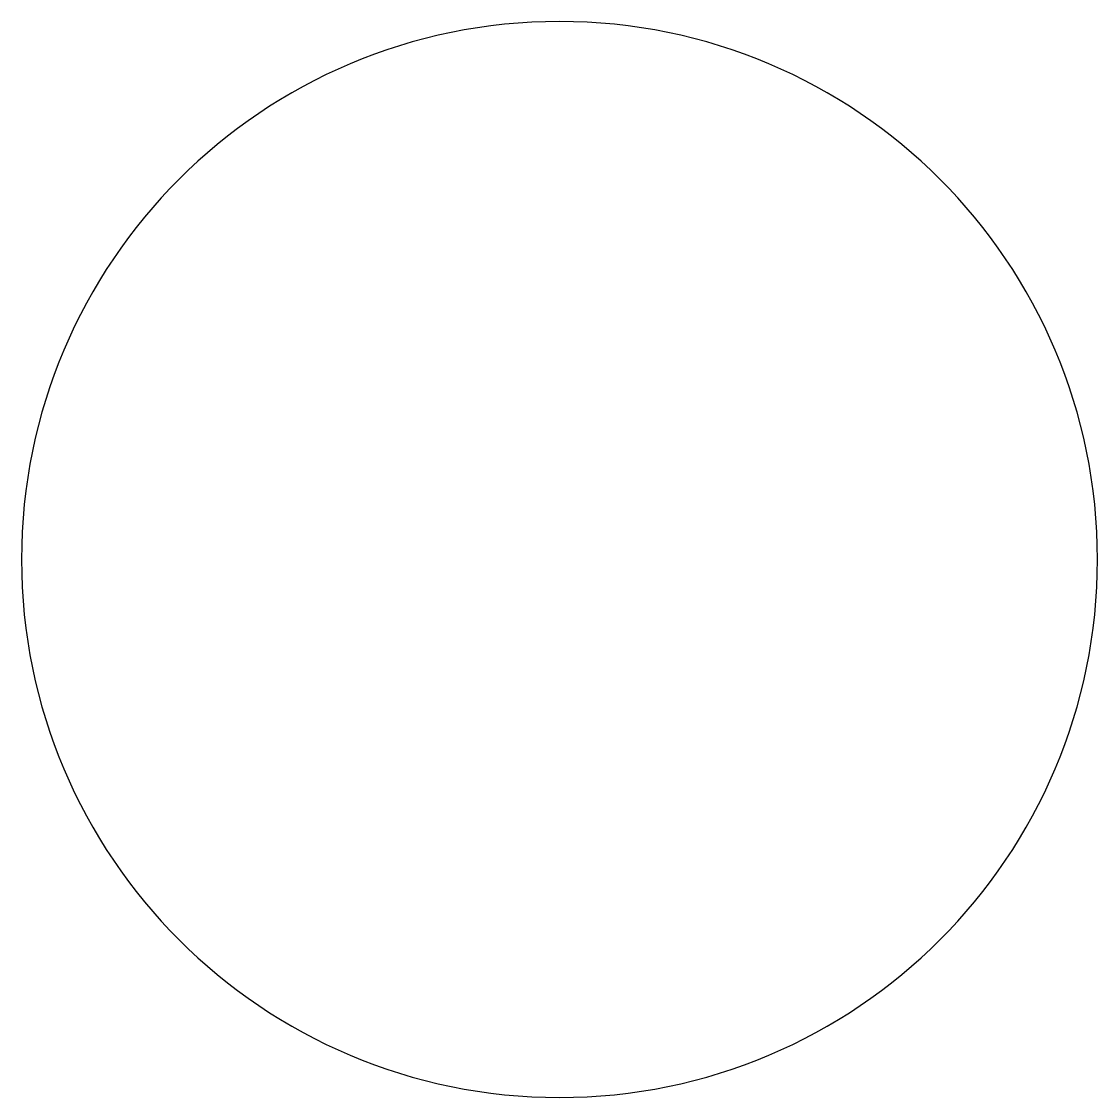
# Model space of a CAD drawing. Extents: x -1.5 to 1.5, y -1.5 to 1.5.
import ezdxf

# ---------------------------------------------------------------- set-up
doc = ezdxf.new("R2010")
doc.units = 0
doc.header["$LTSCALE"] = 0.2

msp = doc.modelspace()

# ---------------------------------------------------------------- linework, layer by layer
at = {"flags": 128}
msp.add_lwpolyline([(1.5, 0, 1), (-1.5, 0, 1), (1.5, 0)], format="xyb", close=True, dxfattribs=at)

doc.saveas('drawing.dxf')
